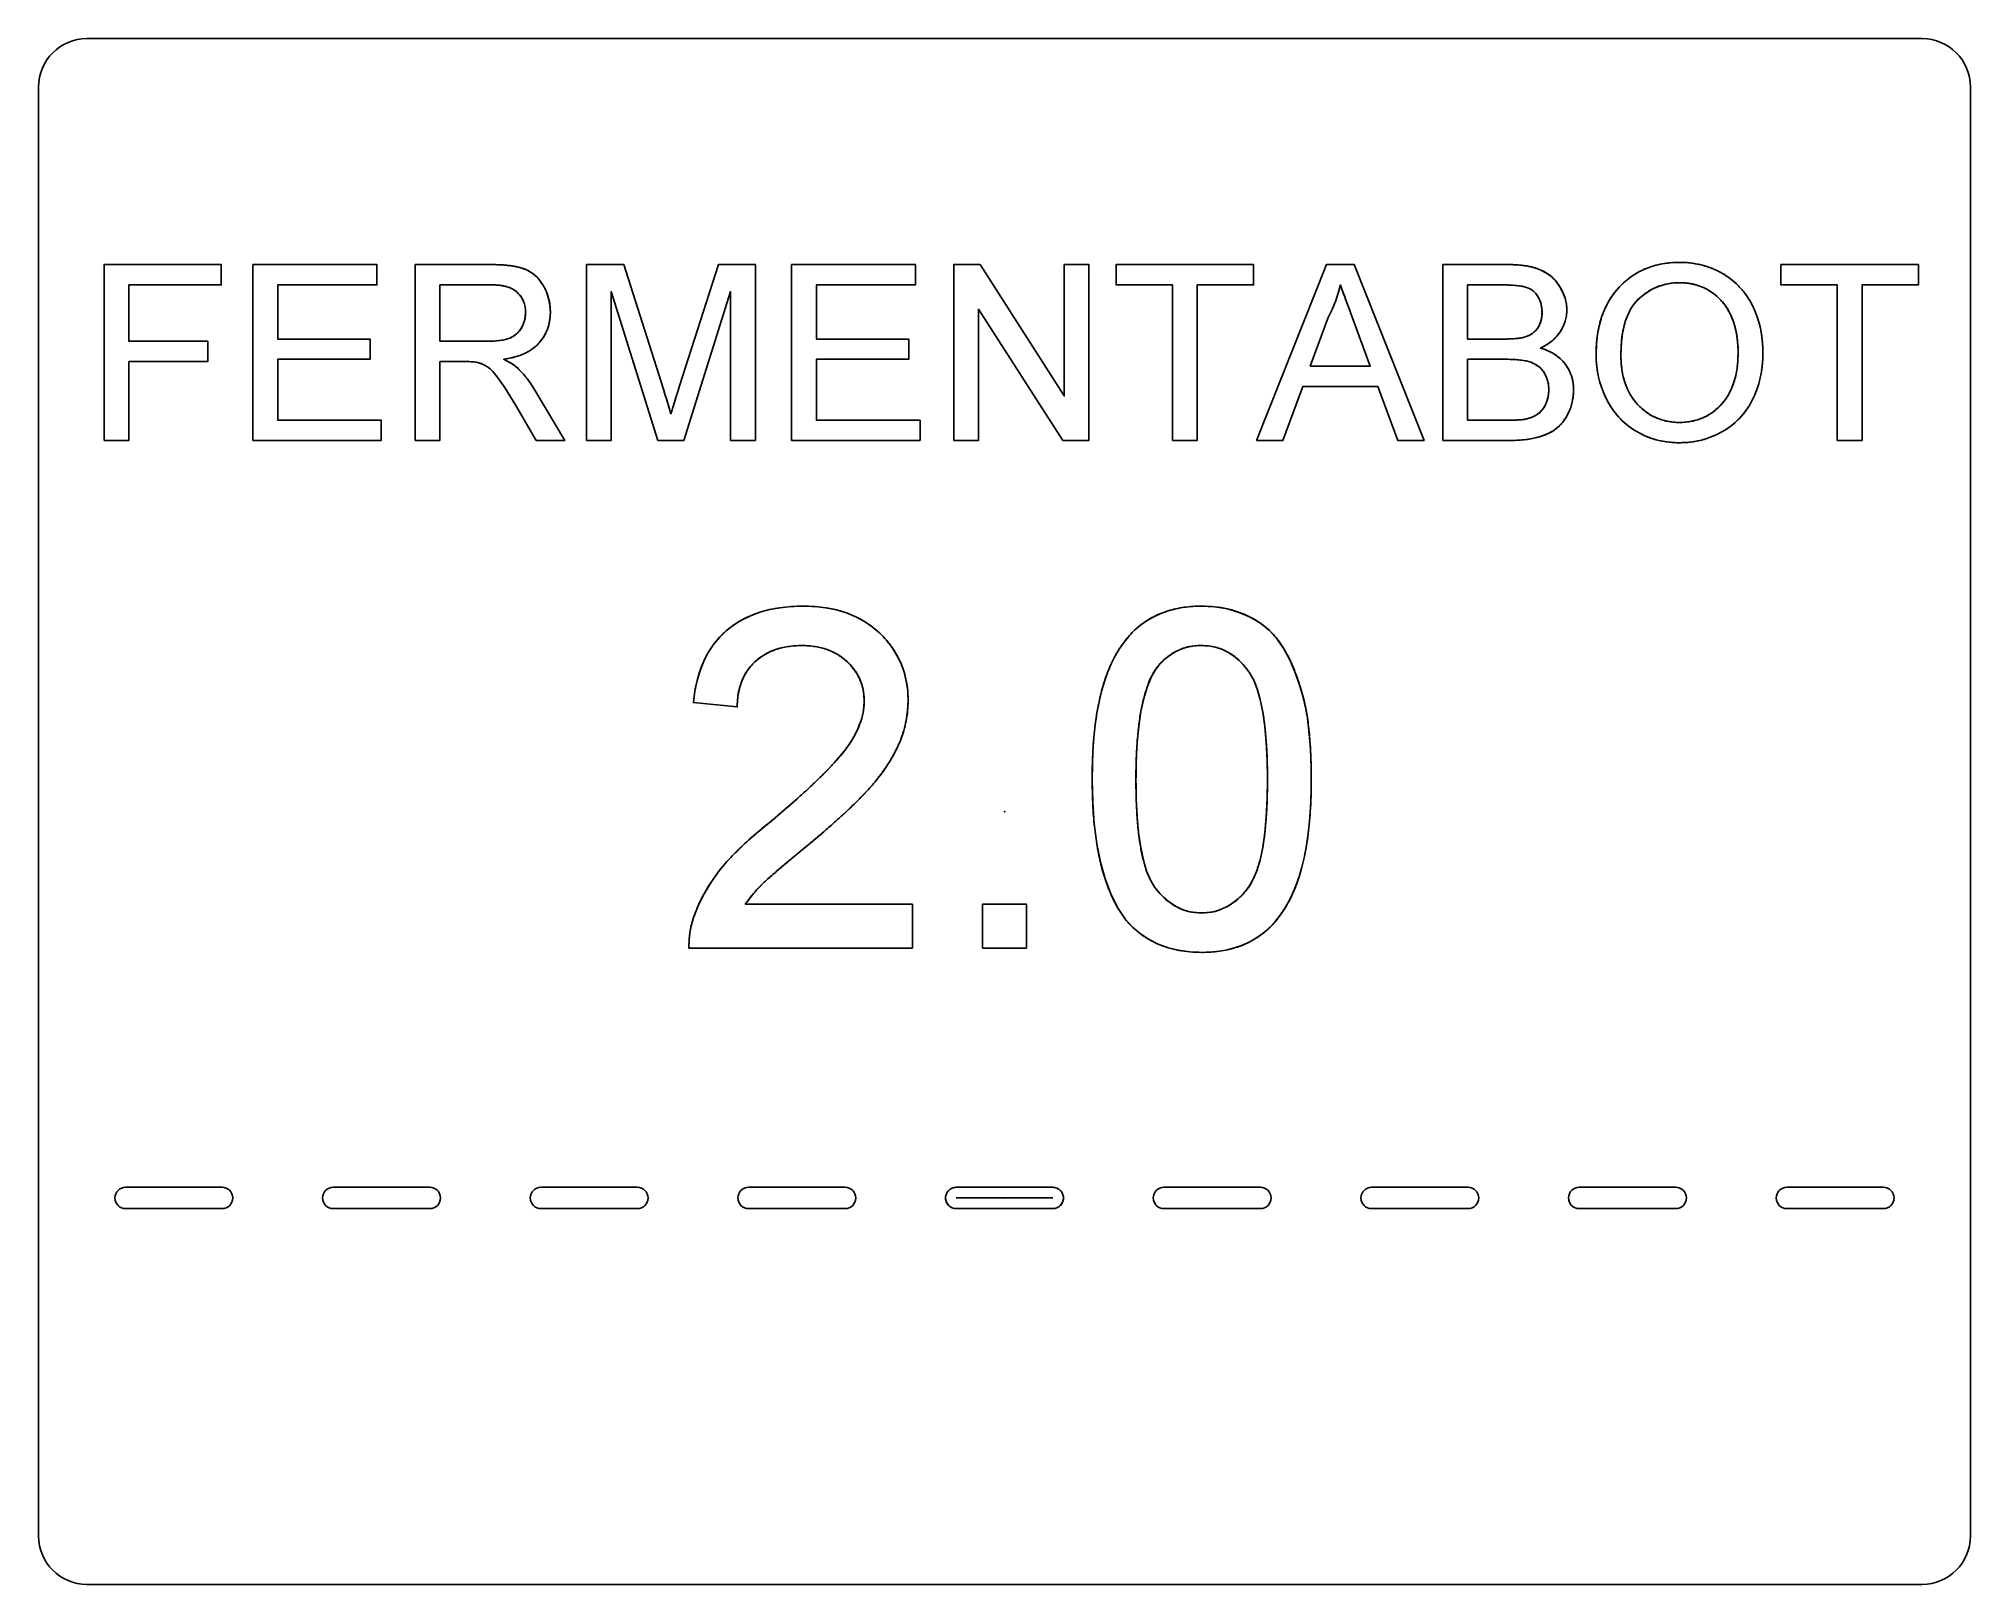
# Model space of a CAD drawing. Header units: millimetres. Extents: x -127 to 127, y -102 to 102.
import ezdxf

# ---------------------------------------------------------------- set-up
doc = ezdxf.new("R2010")
doc.units = ezdxf.units.MM
doc.header["$PDSIZE"] = -1
doc.linetypes.add('CENTERX2', pattern=[20.32, 12.7, -2.54, 2.54, -2.54])

msp = doc.modelspace()

# ---------------------------------------------------------------- linework, layer by layer
at = {"color": 7, "linetype": 'Continuous', "lineweight": 25}
for p, q in [((-120.65, 101.6), (120.65, 101.6)), ((-127, -95.25), (-127, 95.25)), ((127, 95.25), (127, -95.25)), ((-118.39, 48.78), (-118.39, 71.89)), ((-118.39, 71.89), (-102.98, 71.89)), ((-102.98, 71.89), (-102.98, 69.22)), ((-98.83, 48.78), (-98.83, 71.89)), ((-98.83, 71.89), (-82.53, 71.89)), ((-82.53, 71.89), (-82.53, 69.22)), ((-77.49, 48.78), (-77.49, 71.89)), ((-77.49, 71.89), (-67.46, 71.89)), ((-54.97, 48.78), (-54.97, 71.89)), ((-54.97, 71.89), (-50.07, 71.89)), ((-50.07, 71.89), (-44.9, 55.67)), ((-42.72, 55.95), (-37.61, 71.89)), ((-37.61, 71.89), (-32.75, 71.89)), ((-32.75, 71.89), (-32.75, 48.78)), ((-28, 71.89), (-11.71, 71.89)), ((-28, 48.78), (-28, 71.89)), ((-11.71, 71.89), (-11.71, 69.22)), ((-6.67, 71.89), (-3.22, 71.89)), ((-6.67, 48.78), (-6.67, 71.89)), ((-3.22, 71.89), (7.85, 54.64)), ((7.85, 54.64), (7.85, 71.89)), ((7.85, 71.89), (11.11, 71.89)), ((11.11, 71.89), (11.11, 48.78)), ((14.67, 69.22), (14.67, 71.89)), ((14.67, 71.89), (32.75, 71.89)), ((32.75, 71.89), (32.75, 69.22)), ((33.14, 48.78), (42.32, 71.89)), ((42.32, 71.89), (45.99, 71.89)), ((45.99, 71.89), (55.17, 48.78)), ((57.64, 48.78), (57.64, 71.89)), ((57.64, 71.89), (66.29, 71.89)), ((102.09, 69.22), (102.09, 71.89)), ((102.09, 71.89), (120.17, 71.89)), ((120.17, 71.89), (120.17, 69.22)), ((-102.98, 69.22), (-115.13, 69.22)), ((-115.13, 69.22), (-115.13, 61.82)), ((-82.53, 69.22), (-95.57, 69.22)), ((-95.57, 69.22), (-95.57, 62.11)), ((-67.34, 69.22), (-74.23, 69.22)), ((-74.23, 69.22), (-74.23, 61.82)), ((-11.71, 69.22), (-24.74, 69.22)), ((-24.74, 69.22), (-24.74, 62.11)), ((22.08, 69.22), (14.67, 69.22)), ((22.08, 48.78), (22.08, 69.22)), ((32.75, 69.22), (25.34, 69.22)), ((25.34, 69.22), (25.34, 48.78)), ((60.9, 69.22), (60.9, 62.11)), ((65.3, 69.22), (60.9, 69.22)), ((109.5, 69.22), (102.09, 69.22)), ((109.5, 48.78), (109.5, 69.22)), ((120.17, 69.22), (112.76, 69.22)), ((112.76, 69.22), (112.76, 48.78)), ((-45.58, 48.78), (-51.71, 68.34)), ((-51.71, 68.34), (-51.71, 48.78)), ((-36.01, 68.34), (-42.17, 48.78)), ((-36.01, 48.78), (-36.01, 68.34)), ((7.67, 48.78), (-3.41, 66.02)), ((-3.41, 66.02), (-3.41, 48.78)), ((42.58, 64.96), (40.21, 58.56)), ((48.1, 58.56), (45.85, 64.63)), ((-115.13, 61.82), (-104.76, 61.82)), ((-104.76, 61.82), (-104.76, 59.15)), ((-95.57, 62.11), (-83.42, 62.11)), ((-83.42, 62.11), (-83.42, 59.45)), ((-74.23, 61.82), (-68.04, 61.82)), ((-24.74, 62.11), (-12.59, 62.11)), ((-12.59, 62.11), (-12.59, 59.45)), ((60.9, 62.11), (65.66, 62.11)), ((-104.76, 59.15), (-115.13, 59.15)), ((-115.13, 59.15), (-115.13, 48.78)), ((-83.42, 59.45), (-95.57, 59.45)), ((-95.57, 59.45), (-95.57, 51.44)), ((-70.9, 59.15), (-74.23, 59.15)), ((-74.23, 59.15), (-74.23, 48.78)), ((-12.59, 59.45), (-24.74, 59.45)), ((-24.74, 59.45), (-24.74, 51.44)), ((40.21, 58.56), (48.1, 58.56)), ((65.99, 59.45), (60.9, 59.45)), ((60.9, 59.45), (60.9, 51.44)), ((39.23, 55.89), (36.6, 48.78)), ((49.08, 55.89), (39.23, 55.89)), ((51.71, 48.78), (49.08, 55.89)), ((-61.56, 48.78), (-64.44, 53.66)), ((-61.61, 55.16), (-57.82, 48.78)), ((-95.57, 51.44), (-81.94, 51.44)), ((-81.94, 51.44), (-81.94, 48.78)), ((-24.74, 51.44), (-11.11, 51.44)), ((-11.11, 51.44), (-11.11, 48.78)), ((60.9, 51.44), (66.37, 51.44)), ((-115.13, 48.78), (-118.39, 48.78)), ((-81.94, 48.78), (-98.83, 48.78)), ((-74.23, 48.78), (-77.49, 48.78)), ((-57.82, 48.78), (-61.56, 48.78)), ((-51.71, 48.78), (-54.97, 48.78)), ((-42.17, 48.78), (-45.58, 48.78)), ((-32.75, 48.78), (-36.01, 48.78)), ((-11.11, 48.78), (-28, 48.78)), ((-3.41, 48.78), (-6.67, 48.78)), ((11.11, 48.78), (7.67, 48.78)), ((25.34, 48.78), (22.08, 48.78)), ((36.6, 48.78), (33.14, 48.78)), ((55.17, 48.78), (51.71, 48.78)), ((66.32, 48.78), (57.64, 48.78)), ((112.76, 48.78), (109.5, 48.78)), ((-35.15, 13.75), (-40.91, 14.32)), ((-34.09, -12.18), (-12.1, -12.18)), ((-12.1, -12.18), (-12.1, -17.95)), ((-2.88, -17.95), (-2.88, -12.18)), ((-2.88, -12.18), (2.88, -12.18)), ((2.88, -12.18), (2.88, -17.95)), ((-12.1, -17.95), (-41.49, -17.95)), ((2.88, -17.95), (-2.88, -17.95)), ((-102.87, -49.4), (-115.57, -49.4)), ((-75.56, -49.4), (-88.27, -49.4)), ((-48.26, -49.4), (-60.96, -49.4)), ((-20.95, -49.4), (-33.66, -49.4)), ((6.35, -49.4), (-6.35, -49.4)), ((33.66, -49.4), (20.95, -49.4)), ((60.96, -49.4), (48.26, -49.4)), ((88.27, -49.4), (75.56, -49.4)), ((115.57, -49.4), (102.87, -49.4)), ((-115.57, -52.2), (-102.87, -52.2)), ((-88.27, -52.2), (-75.56, -52.2)), ((-60.96, -52.2), (-48.26, -52.2)), ((-33.66, -52.2), (-20.95, -52.2)), ((-6.35, -52.2), (6.35, -52.2)), ((20.95, -52.2), (33.66, -52.2)), ((48.26, -52.2), (60.96, -52.2)), ((75.56, -52.2), (88.27, -52.2)), ((102.87, -52.2), (115.57, -52.2)), ((120.65, -101.6), (-120.65, -101.6))]:
    msp.add_line(p, q, dxfattribs=at)
at = {"color": 7, "linetype": 'CENTERX2'}
for p, q in [((-6.35, -49.4), (6.35, -49.4)), ((-6.35, -50.8), (6.35, -50.8)), ((-6.35, -52.2), (6.35, -52.2))]:
    msp.add_line(p, q, dxfattribs=at)
at = {"color": 7, "linetype": 'Continuous', "flags": 128}
for points in [[(-118.39, 48.78), (-118.39, 71.89), (-118.39, 71.89), (-102.98, 71.89), (-102.98, 71.89), (-102.98, 69.22), (-102.98, 69.22), (-115.13, 69.22), (-115.13, 69.22), (-115.13, 61.82), (-115.13, 61.82), (-104.76, 61.82), (-104.76, 61.82), (-104.76, 59.15), (-104.76, 59.15), (-115.13, 59.15), (-115.13, 59.15), (-115.13, 48.78), (-115.13, 48.78), (-118.39, 48.78)], [(-98.83, 48.78), (-98.83, 71.89), (-98.83, 71.89), (-82.53, 71.89), (-82.53, 71.89), (-82.53, 69.22), (-82.53, 69.22), (-95.57, 69.22), (-95.57, 69.22), (-95.57, 62.11), (-95.57, 62.11), (-83.42, 62.11), (-83.42, 62.11), (-83.42, 59.45), (-83.42, 59.45), (-95.57, 59.45), (-95.57, 59.45), (-95.57, 51.44), (-95.57, 51.44), (-81.94, 51.44), (-81.94, 51.44), (-81.94, 48.78), (-81.94, 48.78), (-98.83, 48.78)], [(-77.49, 48.78), (-77.49, 71.89), (-77.49, 71.89), (-67.46, 71.89), (-67.46, 71.89), (-66.76, 71.88), (-66.09, 71.85), (-65.48, 71.8), (-64.9, 71.74), (-64.37, 71.65), (-63.88, 71.54), (-63.44, 71.42), (-63.04, 71.28), (-62.67, 71.11), (-62.32, 70.91), (-61.99, 70.68), (-61.68, 70.42), (-61.38, 70.14), (-61.11, 69.82), (-60.86, 69.47), (-60.62, 69.1), (-60.22, 68.3), (-59.94, 67.46), (-59.77, 66.58), (-59.71, 65.66), (-59.71, 65.66), (-59.74, 65.07), (-59.81, 64.49), (-59.93, 63.95), (-60.09, 63.42), (-60.3, 62.92), (-60.56, 62.45), (-60.86, 62), (-61.21, 61.57), (-61.61, 61.17), (-62.07, 60.81), (-62.57, 60.49), (-63.12, 60.2), (-63.72, 59.95), (-64.38, 59.75), (-65.08, 59.58), (-65.84, 59.45), (-65.84, 59.45), (-65.29, 59.16), (-64.8, 58.88), (-64.39, 58.59), (-64.05, 58.31), (-64.05, 58.31), (-63.4, 57.65), (-62.78, 56.91), (-62.19, 56.08), (-61.61, 55.16), (-61.61, 55.16), (-57.82, 48.78), (-57.82, 48.78), (-61.56, 48.78), (-61.56, 48.78), (-64.44, 53.66), (-64.44, 53.66), (-64.75, 54.17), (-65.04, 54.65), (-65.32, 55.1), (-65.58, 55.52), (-65.84, 55.91), (-66.08, 56.26), (-66.3, 56.59), (-66.52, 56.88), (-66.91, 57.4), (-67.29, 57.83), (-67.65, 58.18), (-67.98, 58.44), (-68.63, 58.81), (-69.29, 59.04), (-69.29, 59.04), (-69.57, 59.09), (-69.94, 59.12), (-70.38, 59.14), (-70.9, 59.15), (-70.9, 59.15), (-74.23, 59.15), (-74.23, 59.15), (-74.23, 48.78), (-74.23, 48.78), (-77.49, 48.78)], [(-54.97, 48.78), (-54.97, 71.89), (-54.97, 71.89), (-50.07, 71.89), (-50.07, 71.89), (-44.9, 55.67), (-44.9, 55.67), (-44.73, 55.12), (-44.57, 54.61), (-44.42, 54.13), (-44.28, 53.69), (-44.16, 53.28), (-44.05, 52.91), (-43.95, 52.58), (-43.86, 52.28), (-43.86, 52.28), (-43.76, 52.61), (-43.65, 52.98), (-43.53, 53.38), (-43.39, 53.82), (-43.24, 54.3), (-43.09, 54.81), (-42.91, 55.36), (-42.72, 55.95), (-42.72, 55.95), (-37.61, 71.89), (-37.61, 71.89), (-32.75, 71.89), (-32.75, 71.89), (-32.75, 48.78), (-32.75, 48.78), (-36.01, 48.78), (-36.01, 48.78), (-36.01, 68.34), (-36.01, 68.34), (-42.17, 48.78), (-42.17, 48.78), (-45.58, 48.78), (-45.58, 48.78), (-51.71, 68.34), (-51.71, 68.34), (-51.71, 48.78), (-51.71, 48.78), (-54.97, 48.78)], [(-28, 48.78), (-28, 71.89), (-28, 71.89), (-11.71, 71.89), (-11.71, 71.89), (-11.71, 69.22), (-11.71, 69.22), (-24.74, 69.22), (-24.74, 69.22), (-24.74, 62.11), (-24.74, 62.11), (-12.59, 62.11), (-12.59, 62.11), (-12.59, 59.45), (-12.59, 59.45), (-24.74, 59.45), (-24.74, 59.45), (-24.74, 51.44), (-24.74, 51.44), (-11.11, 51.44), (-11.11, 51.44), (-11.11, 48.78), (-11.11, 48.78), (-28, 48.78)], [(-6.67, 48.78), (-6.67, 71.89), (-6.67, 71.89), (-3.22, 71.89), (-3.22, 71.89), (7.85, 54.64), (7.85, 54.64), (7.85, 71.89), (7.85, 71.89), (11.11, 71.89), (11.11, 71.89), (11.11, 48.78), (11.11, 48.78), (7.67, 48.78), (7.67, 48.78), (-3.41, 66.02), (-3.41, 66.02), (-3.41, 48.78), (-3.41, 48.78), (-6.67, 48.78)], [(22.08, 48.78), (22.08, 69.22), (22.08, 69.22), (14.67, 69.22), (14.67, 69.22), (14.67, 71.89), (14.67, 71.89), (32.75, 71.89), (32.75, 71.89), (32.75, 69.22), (32.75, 69.22), (25.34, 69.22), (25.34, 69.22), (25.34, 48.78), (25.34, 48.78), (22.08, 48.78)], [(33.14, 48.78), (42.32, 71.89), (42.32, 71.89), (45.99, 71.89), (45.99, 71.89), (55.17, 48.78), (55.17, 48.78), (51.71, 48.78), (51.71, 48.78), (49.08, 55.89), (49.08, 55.89), (39.23, 55.89), (39.23, 55.89), (36.6, 48.78), (36.6, 48.78), (33.14, 48.78)], [(57.64, 48.78), (57.64, 71.89), (57.64, 71.89), (66.29, 71.89), (66.29, 71.89), (66.94, 71.88), (67.55, 71.85), (68.13, 71.79), (68.67, 71.72), (69.19, 71.61), (69.67, 71.49), (70.11, 71.35), (70.53, 71.18), (71.28, 70.78), (71.96, 70.28), (72.53, 69.68), (73.03, 68.99), (73.43, 68.24), (73.71, 67.48), (73.88, 66.7), (73.94, 65.9), (73.94, 65.9), (73.88, 65.16), (73.72, 64.44), (73.45, 63.74), (73.07, 63.07), (72.59, 62.44), (71.99, 61.87), (71.28, 61.37), (70.47, 60.93), (70.47, 60.93), (70.98, 60.76), (71.46, 60.57), (71.91, 60.35), (72.33, 60.11), (72.72, 59.83), (73.07, 59.53), (73.4, 59.2), (73.7, 58.85), (73.96, 58.48), (74.19, 58.09), (74.39, 57.68), (74.54, 57.26), (74.67, 56.82), (74.76, 56.36), (74.81, 55.89), (74.83, 55.4), (74.83, 55.4), (74.79, 54.61), (74.66, 53.85), (74.45, 53.12), (74.15, 52.41), (73.79, 51.76), (73.4, 51.19), (72.96, 50.7), (72.48, 50.29), (71.95, 49.93), (71.36, 49.63), (70.71, 49.37), (69.99, 49.16), (69.2, 48.99), (68.32, 48.87), (67.36, 48.8), (66.32, 48.78), (66.32, 48.78), (57.64, 48.78)], [(77.79, 60.03), (77.84, 61.42), (77.98, 62.73), (78.22, 63.96), (78.56, 65.11), (78.99, 66.19), (79.51, 67.19), (80.14, 68.11), (80.86, 68.96), (81.65, 69.72), (82.5, 70.37), (83.41, 70.93), (84.37, 71.38), (85.38, 71.73), (86.46, 71.98), (87.58, 72.14), (88.77, 72.19), (88.77, 72.19), (89.55, 72.16), (90.32, 72.1), (91.06, 71.97), (91.79, 71.81), (92.49, 71.6), (93.18, 71.34), (93.84, 71.03), (94.49, 70.67), (95.11, 70.27), (95.69, 69.84), (96.23, 69.36), (96.74, 68.85), (97.21, 68.31), (97.64, 67.72), (98.03, 67.1), (98.38, 66.44), (98.7, 65.75), (98.97, 65.04), (99.2, 64.31), (99.39, 63.55), (99.53, 62.77), (99.64, 61.97), (99.7, 61.14), (99.72, 60.3), (99.72, 60.3), (99.7, 59.44), (99.63, 58.6), (99.52, 57.79), (99.37, 57), (99.17, 56.23), (98.93, 55.48), (98.64, 54.76), (98.31, 54.06), (97.94, 53.39), (97.53, 52.77), (97.09, 52.18), (96.61, 51.64), (96.09, 51.14), (95.54, 50.68), (94.95, 50.27), (94.32, 49.89), (93.67, 49.56), (93.01, 49.28), (92.33, 49.03), (91.64, 48.83), (90.94, 48.68), (90.22, 48.57), (89.5, 48.5), (88.76, 48.48), (88.76, 48.48), (87.96, 48.5), (87.18, 48.58), (86.43, 48.7), (85.69, 48.87), (84.98, 49.09), (84.29, 49.36), (83.62, 49.68), (82.97, 50.04), (82.35, 50.45), (81.77, 50.89), (81.23, 51.37), (80.73, 51.89), (80.26, 52.44), (79.84, 53.03), (79.45, 53.65), (79.11, 54.31), (78.8, 54.99), (78.53, 55.68), (78.3, 56.38), (78.12, 57.09), (77.98, 57.81), (77.87, 58.54), (77.81, 59.28), (77.79, 60.03)], [(109.5, 48.78), (109.5, 69.22), (109.5, 69.22), (102.09, 69.22), (102.09, 69.22), (102.09, 71.89), (102.09, 71.89), (120.17, 71.89), (120.17, 71.89), (120.17, 69.22), (120.17, 69.22), (112.76, 69.22), (112.76, 69.22), (112.76, 48.78), (112.76, 48.78), (109.5, 48.78)], [(-74.23, 61.82), (-68.04, 61.82), (-68.04, 61.82), (-67.11, 61.84), (-66.31, 61.92), (-65.62, 62.05), (-65.05, 62.23), (-64.58, 62.47), (-64.15, 62.78), (-63.8, 63.15), (-63.51, 63.58), (-63.27, 64.05), (-63.11, 64.55), (-63.01, 65.06), (-62.97, 65.59), (-62.97, 65.59), (-62.99, 65.98), (-63.04, 66.35), (-63.12, 66.7), (-63.24, 67.04), (-63.39, 67.35), (-63.57, 67.65), (-63.78, 67.94), (-64.02, 68.2), (-64.31, 68.44), (-64.63, 68.65), (-64.98, 68.83), (-65.38, 68.97), (-65.81, 69.08), (-66.28, 69.16), (-66.8, 69.21), (-67.34, 69.22), (-67.34, 69.22), (-74.23, 69.22), (-74.23, 69.22), (-74.23, 61.82)], [(40.21, 58.56), (48.1, 58.56), (48.1, 58.56), (45.85, 64.63), (45.85, 64.63), (45.6, 65.34), (45.35, 66.01), (45.11, 66.64), (44.89, 67.23), (44.69, 67.78), (44.5, 68.3), (44.32, 68.78), (44.16, 69.22), (44.16, 69.22), (43.87, 68.13), (43.51, 67.06), (43.08, 66), (42.58, 64.96), (42.58, 64.96), (40.21, 58.56)], [(60.9, 62.11), (65.66, 62.11), (65.66, 62.11), (66.13, 62.12), (66.56, 62.13), (66.96, 62.15), (67.33, 62.18), (67.65, 62.22), (67.95, 62.27), (68.21, 62.32), (68.44, 62.39), (68.44, 62.39), (68.96, 62.59), (69.41, 62.85), (69.8, 63.18), (70.11, 63.56), (70.36, 63.99), (70.54, 64.48), (70.64, 65.02), (70.68, 65.61), (70.68, 65.61), (70.65, 66.18), (70.55, 66.71), (70.38, 67.21), (70.15, 67.67), (69.86, 68.09), (69.52, 68.43), (69.11, 68.7), (68.65, 68.9), (68.39, 68.97), (68.08, 69.04), (67.72, 69.09), (67.33, 69.14), (66.89, 69.18), (66.4, 69.21), (65.87, 69.22), (65.3, 69.22), (65.3, 69.22), (60.9, 69.22), (60.9, 69.22), (60.9, 62.11)], [(81.05, 59.99), (81.08, 58.99), (81.19, 58.05), (81.36, 57.15), (81.6, 56.32), (81.91, 55.53), (82.28, 54.81), (82.73, 54.13), (83.24, 53.51), (83.81, 52.96), (84.41, 52.48), (85.04, 52.07), (85.71, 51.74), (86.42, 51.48), (87.16, 51.3), (87.93, 51.18), (88.74, 51.15), (88.74, 51.15), (89.57, 51.18), (90.35, 51.3), (91.1, 51.49), (91.81, 51.74), (92.48, 52.08), (93.12, 52.49), (93.72, 52.98), (94.28, 53.54), (94.79, 54.17), (95.24, 54.86), (95.61, 55.61), (95.92, 56.43), (96.15, 57.31), (96.33, 58.25), (96.43, 59.26), (96.46, 60.32), (96.46, 60.32), (96.45, 61.01), (96.4, 61.66), (96.33, 62.3), (96.23, 62.92), (96.09, 63.52), (95.94, 64.09), (95.75, 64.64), (95.53, 65.17), (95.28, 65.67), (95.01, 66.15), (94.71, 66.59), (94.39, 67.01), (94.03, 67.39), (93.65, 67.75), (93.24, 68.08), (92.81, 68.38), (92.35, 68.65), (91.89, 68.88), (91.4, 69.08), (90.91, 69.23), (90.4, 69.36), (89.88, 69.45), (89.34, 69.5), (88.79, 69.52), (88.79, 69.52), (88.01, 69.49), (87.26, 69.38), (86.53, 69.21), (85.84, 68.97), (85.17, 68.66), (84.53, 68.28), (83.92, 67.84), (83.33, 67.33), (82.8, 66.73), (82.33, 66.04), (81.94, 65.27), (81.62, 64.4), (81.37, 63.43), (81.19, 62.38), (81.09, 61.23), (81.05, 59.99)], [(60.9, 51.44), (66.37, 51.44), (66.37, 51.44), (67.02, 51.45), (67.57, 51.47), (68.01, 51.51), (68.34, 51.55), (68.34, 51.55), (68.83, 51.67), (69.27, 51.81), (69.66, 51.98), (70.02, 52.19), (70.34, 52.43), (70.64, 52.74), (70.9, 53.08), (71.13, 53.48), (71.32, 53.93), (71.46, 54.4), (71.54, 54.91), (71.57, 55.44), (71.57, 55.44), (71.53, 56.07), (71.41, 56.66), (71.22, 57.2), (70.95, 57.7), (70.61, 58.15), (70.21, 58.52), (69.74, 58.82), (69.21, 59.06), (68.59, 59.23), (67.85, 59.35), (66.98, 59.42), (65.99, 59.45), (65.99, 59.45), (60.9, 59.45), (60.9, 59.45), (60.9, 51.44)], [(-12.1, -12.18), (-12.1, -17.95), (-12.1, -17.95), (-41.49, -17.95), (-41.49, -17.95), (-41.47, -16.92), (-41.36, -15.9), (-41.17, -14.92), (-40.88, -13.95), (-40.88, -13.95), (-40.28, -12.38), (-39.51, -10.82), (-38.59, -9.3), (-37.5, -7.79), (-36.88, -7.03), (-36.19, -6.25), (-35.42, -5.45), (-34.58, -4.63), (-33.67, -3.78), (-32.7, -2.92), (-31.65, -2.04), (-30.52, -1.14), (-30.52, -1.14), (-28.79, 0.33), (-27.22, 1.72), (-25.79, 3.01), (-24.51, 4.23), (-23.38, 5.36), (-22.4, 6.39), (-21.56, 7.34), (-20.88, 8.2), (-20.3, 9.02), (-19.81, 9.83), (-19.39, 10.63), (-19.05, 11.42), (-18.78, 12.22), (-18.59, 13), (-18.48, 13.77), (-18.44, 14.54), (-18.44, 14.54), (-18.48, 15.3), (-18.58, 16.02), (-18.75, 16.71), (-19.01, 17.37), (-19.32, 18), (-19.72, 18.6), (-20.18, 19.17), (-20.71, 19.71), (-21.29, 20.2), (-21.93, 20.63), (-22.61, 20.99), (-23.32, 21.29), (-24.08, 21.52), (-24.89, 21.68), (-25.74, 21.78), (-26.63, 21.81), (-26.63, 21.81), (-27.57, 21.78), (-28.46, 21.68), (-29.31, 21.52), (-30.1, 21.28), (-30.86, 20.98), (-31.55, 20.61), (-32.21, 20.18), (-32.81, 19.67), (-33.35, 19.11), (-33.83, 18.5), (-34.22, 17.83), (-34.55, 17.12), (-34.81, 16.36), (-35, 15.54), (-35.1, 14.67), (-35.15, 13.75), (-35.15, 13.75), (-40.91, 14.32), (-40.91, 14.32), (-40.71, 15.83), (-40.43, 17.23), (-40.03, 18.55), (-39.54, 19.77), (-38.95, 20.9), (-38.26, 21.95), (-37.47, 22.89), (-36.59, 23.75), (-35.61, 24.52), (-34.56, 25.17), (-33.41, 25.73), (-32.19, 26.19), (-30.89, 26.54), (-29.51, 26.79), (-28.05, 26.95), (-26.51, 27), (-26.51, 27), (-24.95, 26.95), (-23.48, 26.78), (-22.09, 26.5), (-20.79, 26.11), (-19.56, 25.6), (-18.43, 24.99), (-17.38, 24.27), (-16.4, 23.43), (-15.53, 22.52), (-14.77, 21.54), (-14.14, 20.52), (-13.6, 19.45), (-13.2, 18.31), (-12.91, 17.12), (-12.73, 15.89), (-12.68, 14.59), (-12.68, 14.59), (-12.74, 13.26), (-12.93, 11.94), (-13.25, 10.62), (-13.69, 9.32), (-14.28, 8.01), (-15.04, 6.66), (-15.96, 5.28), (-17.06, 3.86), (-17.7, 3.11), (-18.45, 2.3), (-19.3, 1.44), (-20.26, 0.5), (-21.32, -0.49), (-22.49, -1.55), (-23.77, -2.67), (-25.15, -3.85), (-25.15, -3.85), (-26.33, -4.81), (-27.39, -5.69), (-28.35, -6.5), (-29.22, -7.22), (-29.96, -7.86), (-30.61, -8.42), (-31.15, -8.91), (-31.58, -9.3), (-32.96, -10.73), (-34.09, -12.18), (-34.09, -12.18), (-12.1, -12.18)], [(11.52, 4.22), (11.55, 6.15), (11.62, 7.99), (11.75, 9.74), (11.93, 11.39), (12.15, 12.95), (12.43, 14.42), (12.76, 15.8), (13.14, 17.09), (13.56, 18.29), (14.04, 19.42), (14.57, 20.46), (15.14, 21.44), (15.77, 22.32), (16.43, 23.14), (17.15, 23.87), (17.93, 24.52), (18.75, 25.1), (19.62, 25.6), (20.54, 26.04), (21.52, 26.38), (22.54, 26.65), (23.62, 26.85), (24.75, 26.96), (25.93, 27), (25.93, 27), (27.66, 26.91), (29.31, 26.64), (30.86, 26.18), (32.31, 25.55), (33.66, 24.75), (34.83, 23.79), (35.87, 22.67), (36.74, 21.39), (37.51, 19.96), (38.19, 18.37), (38.81, 16.65), (39.34, 14.76), (39.57, 13.75), (39.78, 12.64), (39.95, 11.45), (40.08, 10.17), (40.19, 8.81), (40.27, 7.37), (40.32, 5.84), (40.34, 4.22), (40.34, 4.22), (40.31, 2.3), (40.24, 0.48), (40.11, -1.25), (39.94, -2.9), (39.71, -4.46), (39.44, -5.93), (39.11, -7.3), (38.73, -8.59), (38.31, -9.79), (37.84, -10.91), (37.32, -11.97), (36.74, -12.93), (36.12, -13.82), (35.46, -14.64), (34.74, -15.38), (33.96, -16.04), (33.14, -16.62), (32.27, -17.13), (31.34, -17.55), (30.37, -17.9), (29.33, -18.17), (28.25, -18.37), (27.12, -18.49), (25.93, -18.52), (25.93, -18.52), (24.37, -18.45), (22.9, -18.25), (21.52, -17.91), (20.22, -17.44), (19.02, -16.83), (17.89, -16.08), (16.85, -15.21), (15.89, -14.19), (15.89, -14.19), (14.86, -12.62), (13.98, -10.84), (13.23, -8.86), (12.61, -6.66), (12.14, -4.25), (11.79, -1.64), (11.6, 1.19), (11.52, 4.22)], [(17.29, 4.24), (17.32, 1.65), (17.44, -0.72), (17.64, -2.85), (17.91, -4.75), (18.26, -6.4), (18.69, -7.83), (19.2, -9.02), (19.78, -9.98), (20.42, -10.76), (21.1, -11.44), (21.82, -12.02), (22.56, -12.5), (23.36, -12.87), (24.17, -13.13), (25.04, -13.28), (25.93, -13.34), (25.93, -13.34), (26.82, -13.28), (27.69, -13.13), (28.51, -12.86), (29.3, -12.49), (30.04, -12.02), (30.76, -11.44), (31.44, -10.76), (32.08, -9.97), (32.66, -9), (33.17, -7.82), (33.6, -6.38), (33.95, -4.73), (34.22, -2.84), (34.42, -0.71), (34.54, 1.65), (34.57, 4.24), (34.57, 4.24), (34.54, 6.78), (34.42, 9.1), (34.23, 11.19), (33.97, 13.06), (33.63, 14.72), (33.21, 16.14), (32.72, 17.35), (32.15, 18.33), (31.52, 19.15), (30.86, 19.85), (30.13, 20.45), (29.37, 20.94), (28.56, 21.33), (27.71, 21.6), (26.81, 21.76), (25.87, 21.81), (25.87, 21.81), (24.98, 21.77), (24.12, 21.63), (23.31, 21.38), (22.54, 21.05), (21.82, 20.61), (21.13, 20.09), (20.49, 19.46), (19.89, 18.73), (19.89, 18.73), (19.28, 17.65), (18.75, 16.36), (18.3, 14.85), (17.94, 13.15), (17.66, 11.23), (17.45, 9.11), (17.33, 6.78), (17.29, 4.24)], [(-2.88, -17.95), (-2.88, -12.18), (-2.88, -12.18), (2.88, -12.18), (2.88, -12.18), (2.88, -17.95), (2.88, -17.95), (-2.88, -17.95)]]:
    msp.add_lwpolyline(points, dxfattribs=at)
at = {"color": 7, "linetype": 'Continuous', "lineweight": 25}
for centre, radius, start, end in [((-120.65, 95.25), 6.35, 90, 180), ((120.65, 95.25), 6.35, 0, 90), ((-115.57, -50.8), 1.4, 90, 270), ((-102.87, -50.8), 1.4, 270, 90), ((-88.27, -50.8), 1.4, 90, 270), ((-75.56, -50.8), 1.4, 270, 90), ((-60.96, -50.8), 1.4, 90, 270), ((-48.26, -50.8), 1.4, 270, 90), ((-33.66, -50.8), 1.4, 90, 270), ((-20.95, -50.8), 1.4, 270, 90), ((-6.35, -50.8), 1.4, 90, 270), ((6.35, -50.8), 1.4, 270, 90), ((20.95, -50.8), 1.4, 90, 270), ((33.66, -50.8), 1.4, 270, 90), ((48.26, -50.8), 1.4, 90, 270), ((60.96, -50.8), 1.4, 270, 90), ((75.56, -50.8), 1.4, 90, 270), ((88.27, -50.8), 1.4, 270, 90), ((102.87, -50.8), 1.4, 90, 270), ((115.57, -50.8), 1.4, 270, 90), ((-120.65, -95.25), 6.35, 180, 270), ((120.65, -95.25), 6.35, 270, 0)]:
    msp.add_arc(centre, radius, start, end, dxfattribs=at)
at = {"color": 7, "linetype": 'CENTERX2'}
for centre, start, end in [((-6.35, -50.8), 90, 270), ((6.35, -50.8), 270, 90)]:
    msp.add_arc(centre, 1.4, start, end, dxfattribs=at)
at = {"color": 7, "linetype": 'Continuous', "lineweight": 25}
for points, knots in [([(-67.46, 71.89), (-67.23, 71.89), (-66.77, 71.89), (-66.11, 71.86), (-65.49, 71.81), (-64.91, 71.75), (-64.38, 71.66), (-63.89, 71.55), (-63.45, 71.43), (-63.04, 71.28), (-62.67, 71.12), (-62.32, 70.91), (-61.98, 70.69), (-61.67, 70.43), (-61.38, 70.14), (-61.1, 69.82), (-60.85, 69.47), (-60.54, 68.98), (-60.2, 68.31), (-59.92, 67.46), (-59.74, 66.57), (-59.72, 65.97), (-59.71, 65.66)], [0, 0, 0, 0, 0.062113, 0.120212, 0.174385, 0.225444, 0.272358, 0.316388, 0.356869, 0.393978, 0.429589, 0.464683, 0.500036, 0.535483, 0.571363, 0.607909, 0.645662, 0.684517, 0.762579, 0.840497, 0.919073, 1, 1, 1, 1]), ([(66.29, 71.89), (66.51, 71.89), (66.93, 71.89), (67.54, 71.85), (68.12, 71.79), (68.67, 71.72), (69.18, 71.62), (69.66, 71.5), (70.11, 71.35), (70.66, 71.13), (71.29, 70.8), (71.97, 70.29), (72.56, 69.69), (73.04, 69), (73.44, 68.26), (73.73, 67.49), (73.91, 66.7), (73.93, 66.17), (73.94, 65.9)], [0, 0, 0, 0, 0.058732, 0.114603, 0.167657, 0.217967, 0.265775, 0.311171, 0.353792, 0.394745, 0.472806, 0.549192, 0.62478, 0.702625, 0.779741, 0.854063, 0.927155, 1, 1, 1, 1]), ([(77.79, 60.03), (77.8, 60.49), (77.81, 61.39), (77.96, 62.71), (78.2, 63.95), (78.54, 65.11), (78.97, 66.19), (79.49, 67.2), (80.12, 68.12), (80.84, 68.97), (81.64, 69.72), (82.49, 70.39), (83.4, 70.94), (84.36, 71.4), (85.39, 71.76), (86.47, 72), (87.6, 72.16), (88.37, 72.18), (88.77, 72.19)], [0, 0, 0, 0, 0.075226, 0.146575, 0.2145, 0.27953, 0.342403, 0.403496, 0.463762, 0.523864, 0.583252, 0.641302, 0.698898, 0.756295, 0.814628, 0.874325, 0.935783, 1, 1, 1, 1]), ([(88.77, 72.19), (89.03, 72.18), (89.55, 72.17), (90.31, 72.11), (91.06, 71.98), (91.79, 71.82), (92.49, 71.6), (93.18, 71.35), (93.85, 71.03), (94.5, 70.68), (95.11, 70.28), (95.7, 69.84), (96.24, 69.37), (96.75, 68.86), (97.21, 68.31), (97.65, 67.73), (98.04, 67.1), (98.39, 66.44), (98.7, 65.76), (98.97, 65.04), (99.2, 64.31), (99.4, 63.55), (99.54, 62.77), (99.65, 61.96), (99.7, 61.14), (99.71, 60.58), (99.72, 60.3)], [0, 0, 0, 0, 0.043099, 0.085587, 0.126908, 0.167967, 0.20845, 0.249025, 0.289281, 0.33001, 0.370598, 0.410466, 0.450033, 0.489688, 0.529116, 0.569037, 0.609703, 0.650759, 0.692509, 0.734219, 0.776707, 0.819552, 0.863351, 0.907839, 0.953334, 1, 1, 1, 1]), ([(-62.97, 65.59), (-62.98, 65.72), (-62.99, 65.97), (-63.03, 66.35), (-63.12, 66.7), (-63.23, 67.04), (-63.38, 67.36), (-63.56, 67.66), (-63.78, 67.94), (-64.02, 68.21), (-64.3, 68.45), (-64.63, 68.66), (-64.99, 68.84), (-65.39, 68.98), (-65.82, 69.09), (-66.3, 69.17), (-66.81, 69.22), (-67.16, 69.22), (-67.34, 69.22)], [0, 0, 0, 0, 0.0603255, 0.11816, 0.1741867, 0.2295388, 0.2834498, 0.3378265, 0.3926321, 0.4484656, 0.5059654, 0.5650585, 0.6266545, 0.692232, 0.7611311, 0.8353099, 0.9153256, 1, 1, 1, 1]), ([(44.16, 69.22), (44.07, 68.86), (43.89, 68.13), (43.52, 67.05), (43.09, 65.99), (42.75, 65.3), (42.58, 64.96)], [0, 0, 0, 0, 0.247294, 0.495608, 0.746359, 1, 1, 1, 1]), ([(45.85, 64.63), (45.77, 64.87), (45.6, 65.32), (45.35, 65.99), (45.12, 66.62), (44.9, 67.22), (44.69, 67.77), (44.5, 68.29), (44.32, 68.77), (44.21, 69.08), (44.16, 69.22)], [0, 0, 0, 0, 0.153148, 0.299433, 0.436426, 0.565671, 0.686508, 0.799269, 0.903395, 1, 1, 1, 1]), ([(70.68, 65.61), (70.67, 65.8), (70.66, 66.17), (70.56, 66.71), (70.39, 67.21), (70.16, 67.68), (69.87, 68.09), (69.53, 68.44), (69.11, 68.71), (68.72, 68.88), (68.37, 68.98), (68.06, 69.04), (67.71, 69.1), (67.31, 69.15), (66.87, 69.18), (66.39, 69.21), (65.86, 69.22), (65.49, 69.22), (65.3, 69.22)], [0, 0, 0, 0, 0.076011, 0.148136, 0.217788, 0.286768, 0.354043, 0.418611, 0.483636, 0.55023, 0.586928, 0.629158, 0.677238, 0.730043, 0.788863, 0.85375, 0.92411, 1, 1, 1, 1]), ([(88.79, 69.52), (88.53, 69.52), (88.02, 69.51), (87.26, 69.39), (86.53, 69.22), (85.83, 68.99), (85.16, 68.67), (84.52, 68.29), (83.9, 67.85), (83.32, 67.33), (82.77, 66.74), (82.31, 66.04), (81.92, 65.25), (81.6, 64.38), (81.35, 63.41), (81.18, 62.35), (81.07, 61.2), (81.06, 60.41), (81.05, 59.99)], [0, 0, 0, 0, 0.055943, 0.110382, 0.164048, 0.216759, 0.269601, 0.323009, 0.377581, 0.433449, 0.490922, 0.550625, 0.613117, 0.679861, 0.751358, 0.828261, 0.910795, 1, 1, 1, 1]), ([(96.46, 60.32), (96.46, 60.55), (96.45, 61), (96.4, 61.66), (96.34, 62.3), (96.24, 62.92), (96.1, 63.51), (95.95, 64.09), (95.75, 64.64), (95.54, 65.17), (95.29, 65.67), (95.02, 66.15), (94.72, 66.59), (94.39, 67.01), (94.03, 67.39), (93.65, 67.75), (93.24, 68.08), (92.81, 68.38), (92.36, 68.65), (91.89, 68.88), (91.41, 69.08), (90.91, 69.24), (90.4, 69.36), (89.87, 69.46), (89.33, 69.51), (88.97, 69.52), (88.79, 69.52)], [0, 0, 0, 0, 0.050852, 0.099752, 0.147438, 0.194086, 0.239171, 0.28334, 0.326577, 0.368936, 0.410572, 0.451051, 0.490877, 0.530044, 0.568937, 0.607578, 0.64642, 0.685679, 0.724799, 0.763513, 0.802173, 0.84074, 0.879649, 0.919071, 0.959098, 1, 1, 1, 1]), ([(-68.04, 61.82), (-67.73, 61.82), (-67.15, 61.83), (-66.34, 61.91), (-65.65, 62.03), (-65.06, 62.21), (-64.57, 62.46), (-64.14, 62.76), (-63.79, 63.14), (-63.49, 63.57), (-63.26, 64.05), (-63.1, 64.54), (-62.99, 65.06), (-62.98, 65.41), (-62.97, 65.59)], [0, 0, 0, 0, 0.12886, 0.240892, 0.338044, 0.42012, 0.494058, 0.566095, 0.636805, 0.709148, 0.781942, 0.854285, 0.92617, 1, 1, 1, 1]), ([(-59.71, 65.66), (-59.72, 65.46), (-59.73, 65.07), (-59.8, 64.5), (-59.92, 63.95), (-60.08, 63.42), (-60.3, 62.92), (-60.55, 62.44), (-60.86, 61.99), (-61.21, 61.56), (-61.61, 61.16), (-62.06, 60.8), (-62.57, 60.47), (-63.13, 60.19), (-63.73, 59.94), (-64.39, 59.74), (-65.1, 59.57), (-65.59, 59.49), (-65.84, 59.45)], [0, 0, 0, 0, 0.061413, 0.121295, 0.179224, 0.235938, 0.292217, 0.348197, 0.404445, 0.462026, 0.520334, 0.580383, 0.641826, 0.706363, 0.773851, 0.845266, 0.920155, 1, 1, 1, 1]), ([(68.44, 62.39), (68.62, 62.45), (68.96, 62.57), (69.42, 62.84), (69.81, 63.16), (70.13, 63.55), (70.37, 63.99), (70.56, 64.49), (70.66, 65.03), (70.67, 65.41), (70.68, 65.61)], [0, 0, 0, 0, 0.132377, 0.255195, 0.373722, 0.490011, 0.607812, 0.73111, 0.859997, 1, 1, 1, 1]), ([(73.94, 65.9), (73.93, 65.65), (73.91, 65.16), (73.73, 64.43), (73.47, 63.73), (73.08, 63.05), (72.6, 62.42), (71.99, 61.85), (71.28, 61.34), (70.75, 61.07), (70.47, 60.93)], [0, 0, 0, 0, 0.115843, 0.230569, 0.347355, 0.468253, 0.592303, 0.71997, 0.8556, 1, 1, 1, 1]), ([(65.66, 62.11), (65.82, 62.11), (66.12, 62.11), (66.55, 62.13), (66.95, 62.14), (67.31, 62.18), (67.64, 62.21), (67.94, 62.26), (68.2, 62.31), (68.37, 62.36), (68.44, 62.39)], [0, 0, 0, 0, 0.16698, 0.320807, 0.463135, 0.594248, 0.712367, 0.819455, 0.915752, 1, 1, 1, 1]), ([(-69.29, 59.04), (-69.38, 59.06), (-69.6, 59.1), (-69.96, 59.12), (-70.4, 59.15), (-70.72, 59.15), (-70.9, 59.15)], [0, 0, 0, 0, 0.1774947, 0.4052256, 0.6783881, 1, 1, 1, 1]), ([(-64.44, 53.66), (-64.54, 53.83), (-64.74, 54.16), (-65.03, 54.64), (-65.31, 55.09), (-65.58, 55.51), (-65.83, 55.9), (-66.07, 56.25), (-66.3, 56.58), (-66.57, 56.96), (-66.89, 57.39), (-67.27, 57.82), (-67.62, 58.17), (-68.06, 58.51), (-68.6, 58.83), (-69.07, 58.97), (-69.29, 59.04)], [0, 0, 0, 0, 0.080781, 0.156541, 0.227935, 0.29431, 0.356868, 0.414759, 0.467641, 0.516748, 0.60473, 0.681571, 0.74811, 0.804941, 0.905406, 1, 1, 1, 1]), ([(-65.84, 59.45), (-65.66, 59.35), (-65.3, 59.17), (-64.82, 58.89), (-64.4, 58.61), (-64.16, 58.4), (-64.05, 58.31)], [0, 0, 0, 0, 0.293076, 0.556562, 0.791914, 1, 1, 1, 1]), ([(71.57, 55.44), (71.56, 55.65), (71.55, 56.07), (71.43, 56.66), (71.23, 57.21), (70.96, 57.71), (70.62, 58.16), (70.21, 58.54), (69.74, 58.84), (69.19, 59.08), (68.56, 59.25), (67.81, 59.36), (66.94, 59.44), (66.32, 59.44), (65.99, 59.45)], [0, 0, 0, 0, 0.08014, 0.156281, 0.229406, 0.301799, 0.372743, 0.442668, 0.513321, 0.586548, 0.668323, 0.763677, 0.874081, 1, 1, 1, 1]), ([(70.47, 60.93), (70.64, 60.87), (70.97, 60.77), (71.45, 60.58), (71.9, 60.36), (72.33, 60.12), (72.72, 59.84), (73.08, 59.54), (73.4, 59.21), (73.7, 58.86), (73.96, 58.48), (74.2, 58.09), (74.39, 57.68), (74.55, 57.26), (74.68, 56.82), (74.76, 56.36), (74.82, 55.88), (74.82, 55.56), (74.83, 55.4)], [0, 0, 0, 0, 0.070464, 0.137957, 0.203579, 0.267692, 0.330186, 0.391534, 0.452664, 0.513154, 0.573454, 0.632968, 0.692332, 0.751474, 0.812187, 0.872962, 0.93542, 1, 1, 1, 1]), ([(88.76, 48.48), (88.49, 48.48), (87.96, 48.49), (87.19, 48.57), (86.43, 48.69), (85.69, 48.86), (84.98, 49.08), (84.28, 49.35), (83.61, 49.67), (82.96, 50.03), (82.35, 50.44), (81.77, 50.89), (81.22, 51.37), (80.73, 51.89), (80.26, 52.44), (79.83, 53.03), (79.44, 53.65), (79.1, 54.31), (78.79, 54.98), (78.53, 55.68), (78.3, 56.38), (78.11, 57.09), (77.97, 57.81), (77.87, 58.54), (77.8, 59.28), (77.79, 59.78), (77.79, 60.03)], [0, 0, 0, 0, 0.044697, 0.088534, 0.131409, 0.173814, 0.215715, 0.257247, 0.298848, 0.340604, 0.382029, 0.42297, 0.463632, 0.504048, 0.544591, 0.584964, 0.626265, 0.667979, 0.709943, 0.751382, 0.792619, 0.833948, 0.875008, 0.916446, 0.957907, 1, 1, 1, 1]), ([(81.05, 59.99), (81.06, 59.66), (81.06, 59.01), (81.18, 58.06), (81.35, 57.16), (81.58, 56.32), (81.89, 55.53), (82.27, 54.8), (82.71, 54.13), (83.23, 53.51), (83.79, 52.95), (84.39, 52.47), (85.03, 52.06), (85.71, 51.73), (86.42, 51.47), (87.16, 51.28), (87.94, 51.17), (88.47, 51.15), (88.74, 51.15)], [0, 0, 0, 0, 0.075964, 0.148125, 0.217201, 0.2833, 0.347202, 0.4093, 0.470426, 0.531588, 0.591739, 0.650258, 0.707303, 0.764208, 0.821148, 0.879119, 0.938423, 1, 1, 1, 1]), ([(88.74, 51.15), (89.02, 51.15), (89.56, 51.17), (90.35, 51.28), (91.1, 51.47), (91.82, 51.73), (92.49, 52.07), (93.13, 52.48), (93.73, 52.97), (94.3, 53.53), (94.81, 54.16), (95.26, 54.85), (95.62, 55.62), (95.94, 56.43), (96.17, 57.32), (96.34, 58.27), (96.44, 59.27), (96.45, 59.97), (96.46, 60.32)], [0, 0, 0, 0, 0.061055, 0.119545, 0.176806, 0.232956, 0.288583, 0.344667, 0.401662, 0.46054, 0.520477, 0.581213, 0.643431, 0.707961, 0.775371, 0.846414, 0.921152, 1, 1, 1, 1]), ([(99.72, 60.3), (99.72, 60.01), (99.71, 59.44), (99.64, 58.6), (99.53, 57.79), (99.38, 57), (99.18, 56.23), (98.94, 55.48), (98.65, 54.76), (98.32, 54.06), (97.95, 53.39), (97.54, 52.77), (97.1, 52.18), (96.62, 51.64), (96.1, 51.14), (95.54, 50.68), (94.95, 50.26), (94.33, 49.89), (93.67, 49.56), (93.01, 49.27), (92.33, 49.02), (91.64, 48.82), (90.94, 48.67), (90.22, 48.56), (89.49, 48.49), (89, 48.49), (88.76, 48.48)], [0, 0, 0, 0, 0.04756, 0.093962, 0.139112, 0.183626, 0.227457, 0.270703, 0.313611, 0.35626, 0.398366, 0.439557, 0.480045, 0.519888, 0.559658, 0.599421, 0.639208, 0.679668, 0.72002, 0.759859, 0.79956, 0.839199, 0.878956, 0.918794, 0.959083, 1, 1, 1, 1]), ([(-64.05, 58.31), (-63.83, 58.09), (-63.38, 57.65), (-62.76, 56.9), (-62.16, 56.07), (-61.8, 55.47), (-61.61, 55.16)], [0, 0, 0, 0, 0.229528, 0.471466, 0.728186, 1, 1, 1, 1]), ([(-43.86, 52.28), (-43.83, 52.39), (-43.76, 52.62), (-43.65, 52.99), (-43.53, 53.39), (-43.39, 53.83), (-43.24, 54.31), (-43.08, 54.82), (-42.9, 55.37), (-42.79, 55.75), (-42.72, 55.95)], [0, 0, 0, 0, 0.089205, 0.189833, 0.299233, 0.419261, 0.549207, 0.689074, 0.839579, 1, 1, 1, 1]), ([(-44.9, 55.67), (-44.84, 55.49), (-44.73, 55.13), (-44.57, 54.62), (-44.42, 54.14), (-44.29, 53.7), (-44.16, 53.3), (-44.05, 52.92), (-43.95, 52.59), (-43.89, 52.38), (-43.86, 52.28)], [0, 0, 0, 0, 0.162526, 0.314315, 0.454978, 0.584519, 0.704567, 0.813495, 0.911681, 1, 1, 1, 1]), ([(74.83, 55.4), (74.82, 55.14), (74.8, 54.61), (74.68, 53.85), (74.46, 53.11), (74.17, 52.41), (73.81, 51.77), (73.41, 51.19), (72.97, 50.7), (72.49, 50.28), (71.95, 49.92), (71.35, 49.62), (70.7, 49.35), (69.97, 49.14), (69.17, 48.97), (68.3, 48.86), (67.33, 48.79), (66.67, 48.78), (66.32, 48.78)], [0, 0, 0, 0, 0.0642546, 0.1273604, 0.1894718, 0.2517208, 0.3120273, 0.3686747, 0.4226815, 0.4740604, 0.5257738, 0.5796221, 0.6373753, 0.6984004, 0.7643573, 0.8363148, 0.9146778, 1, 1, 1, 1]), ([(68.34, 51.55), (68.51, 51.59), (68.82, 51.65), (69.26, 51.8), (69.66, 51.97), (70.02, 52.18), (70.36, 52.43), (70.65, 52.74), (70.91, 53.08), (71.14, 53.48), (71.33, 53.93), (71.47, 54.4), (71.55, 54.91), (71.56, 55.27), (71.57, 55.44)], [0, 0, 0, 0, 0.088971, 0.172271, 0.250312, 0.324655, 0.397844, 0.473301, 0.551826, 0.634749, 0.721766, 0.810393, 0.903175, 1, 1, 1, 1]), ([(66.37, 51.44), (66.58, 51.45), (66.98, 51.45), (67.53, 51.47), (67.97, 51.5), (68.23, 51.54), (68.34, 51.55)], [0, 0, 0, 0, 0.329395, 0.60519, 0.827887, 1, 1, 1, 1]), ([(-40.91, 14.32), (-40.85, 14.83), (-40.74, 15.8), (-40.45, 17.22), (-40.05, 18.53), (-39.57, 19.77), (-38.97, 20.9), (-38.29, 21.96), (-37.49, 22.91), (-36.6, 23.77), (-35.62, 24.53), (-34.56, 25.2), (-33.41, 25.75), (-32.18, 26.21), (-30.88, 26.56), (-29.49, 26.81), (-28.03, 26.97), (-27.02, 26.99), (-26.51, 27)], [0, 0, 0, 0, 0.070675, 0.137493, 0.201473, 0.262869, 0.32255, 0.380737, 0.43822, 0.495487, 0.553484, 0.611346, 0.670644, 0.731587, 0.794183, 0.859445, 0.928208, 1, 1, 1, 1]), ([(-26.51, 27), (-25.99, 26.99), (-24.97, 26.97), (-23.5, 26.8), (-22.11, 26.52), (-20.79, 26.14), (-19.57, 25.63), (-18.42, 25.01), (-17.36, 24.29), (-16.39, 23.45), (-15.52, 22.54), (-14.76, 21.56), (-14.12, 20.53), (-13.58, 19.45), (-13.18, 18.31), (-12.89, 17.12), (-12.7, 15.88), (-12.69, 15.03), (-12.68, 14.59)], [0, 0, 0, 0, 0.074712, 0.145539, 0.213339, 0.278615, 0.342094, 0.40389, 0.465063, 0.526577, 0.587328, 0.64638, 0.704345, 0.761672, 0.819418, 0.878039, 0.937796, 1, 1, 1, 1]), ([(11.52, 4.22), (11.53, 4.86), (11.54, 6.12), (11.61, 7.96), (11.74, 9.71), (11.92, 11.36), (12.14, 12.93), (12.42, 14.4), (12.74, 15.78), (13.12, 17.07), (13.54, 18.28), (14.02, 19.41), (14.55, 20.46), (15.12, 21.43), (15.75, 22.32), (16.41, 23.14), (17.14, 23.88), (17.91, 24.53), (18.74, 25.11), (19.61, 25.62), (20.54, 26.06), (21.52, 26.39), (22.55, 26.66), (23.63, 26.86), (24.76, 26.98), (25.54, 26.99), (25.93, 27)], [0, 0, 0, 0, 0.063114, 0.123615, 0.180974, 0.235261, 0.287101, 0.336031, 0.382382, 0.426334, 0.468211, 0.50825, 0.546628, 0.58365, 0.618994, 0.653583, 0.687156, 0.720422, 0.75323, 0.78626, 0.819504, 0.853545, 0.888308, 0.923996, 0.96135, 1, 1, 1, 1]), ([(25.93, 27), (26.51, 26.98), (27.64, 26.95), (29.3, 26.68), (30.86, 26.21), (32.32, 25.59), (33.66, 24.79), (34.86, 23.82), (35.91, 22.69), (36.78, 21.38), (37.54, 19.94), (38.22, 18.35), (38.84, 16.61), (39.27, 15.06), (39.58, 13.72), (39.79, 12.62), (39.96, 11.42), (40.09, 10.15), (40.2, 8.79), (40.28, 7.34), (40.32, 5.81), (40.33, 4.76), (40.34, 4.22)], [0, 0, 0, 0, 0.056724, 0.111437, 0.164368, 0.216435, 0.267641, 0.31736, 0.367473, 0.41821, 0.471404, 0.527966, 0.588061, 0.652134, 0.686345, 0.723264, 0.76261, 0.804739, 0.84943, 0.896711, 0.94689, 1, 1, 1, 1]), ([(-26.63, 21.81), (-26.94, 21.81), (-27.56, 21.79), (-28.45, 21.69), (-29.3, 21.53), (-30.1, 21.3), (-30.85, 20.99), (-31.55, 20.62), (-32.22, 20.19), (-32.82, 19.68), (-33.36, 19.12), (-33.84, 18.51), (-34.24, 17.84), (-34.56, 17.12), (-34.82, 16.35), (-35.01, 15.53), (-35.12, 14.65), (-35.14, 14.05), (-35.15, 13.75)], [0, 0, 0, 0, 0.070696, 0.138358, 0.20337, 0.2657, 0.327256, 0.386512, 0.445858, 0.505173, 0.56378, 0.622343, 0.680824, 0.739795, 0.800801, 0.864239, 0.930631, 1, 1, 1, 1]), ([(-18.44, 14.54), (-18.45, 14.79), (-18.46, 15.29), (-18.57, 16.01), (-18.74, 16.71), (-19, 17.37), (-19.31, 18.01), (-19.71, 18.61), (-20.17, 19.18), (-20.7, 19.72), (-21.28, 20.22), (-21.93, 20.63), (-22.6, 21.01), (-23.32, 21.31), (-24.09, 21.53), (-24.9, 21.69), (-25.75, 21.79), (-26.34, 21.81), (-26.63, 21.81)], [0, 0, 0, 0, 0.061762, 0.121174, 0.179421, 0.236843, 0.294322, 0.353191, 0.412721, 0.474522, 0.537057, 0.599591, 0.662367, 0.725246, 0.790316, 0.857724, 0.927232, 1, 1, 1, 1]), ([(25.87, 21.81), (25.57, 21.81), (24.98, 21.79), (24.12, 21.64), (23.31, 21.4), (22.53, 21.06), (21.81, 20.62), (21.11, 20.09), (20.47, 19.46), (20.09, 18.98), (19.89, 18.73)], [0, 0, 0, 0, 0.127665, 0.251739, 0.372753, 0.492147, 0.61407, 0.737197, 0.865607, 1, 1, 1, 1]), ([(34.57, 4.24), (34.57, 5.09), (34.56, 6.71), (34.44, 9.03), (34.25, 11.12), (34, 13), (33.66, 14.66), (33.26, 16.09), (32.77, 17.31), (32.19, 18.32), (31.55, 19.14), (30.87, 19.86), (30.16, 20.47), (29.38, 20.95), (28.57, 21.35), (27.71, 21.62), (26.8, 21.78), (26.18, 21.8), (25.87, 21.81)], [0, 0, 0, 0, 0.1156291, 0.221541, 0.3170479, 0.4031509, 0.4801812, 0.5476494, 0.6070358, 0.6586524, 0.7057229, 0.7498041, 0.7925868, 0.833874, 0.8747684, 0.9152227, 0.9568807, 1, 1, 1, 1]), ([(19.89, 18.73), (19.67, 18.38), (19.22, 17.62), (18.72, 16.31), (18.27, 14.8), (17.9, 13.09), (17.63, 11.17), (17.42, 9.05), (17.32, 6.71), (17.3, 5.09), (17.29, 4.24)], [0, 0, 0, 0, 0.083888, 0.177154, 0.282514, 0.3994, 0.529491, 0.672802, 0.829536, 1, 1, 1, 1]), ([(-30.52, -1.14), (-29.94, -0.65), (-28.83, 0.29), (-27.26, 1.68), (-25.82, 2.97), (-24.54, 4.19), (-23.42, 5.31), (-22.43, 6.35), (-21.59, 7.29), (-20.89, 8.17), (-20.3, 9), (-19.81, 9.81), (-19.39, 10.62), (-19.04, 11.41), (-18.77, 12.2), (-18.58, 12.99), (-18.46, 13.77), (-18.45, 14.28), (-18.44, 14.54)], [0, 0, 0, 0, 0.11141, 0.214526, 0.309417, 0.396087, 0.474284, 0.544374, 0.60642, 0.660582, 0.709794, 0.756451, 0.800767, 0.843168, 0.884295, 0.923885, 0.962359, 1, 1, 1, 1]), ([(-12.68, 14.59), (-12.69, 14.15), (-12.71, 13.26), (-12.91, 11.93), (-13.24, 10.61), (-13.68, 9.29), (-14.28, 7.97), (-15.04, 6.62), (-15.98, 5.24), (-16.88, 4.06), (-17.72, 3.08), (-18.47, 2.27), (-19.33, 1.41), (-20.28, 0.47), (-21.35, -0.52), (-22.52, -1.58), (-23.8, -2.69), (-24.69, -3.45), (-25.15, -3.85)], [0, 0, 0, 0, 0.0579449, 0.1160176, 0.1748258, 0.2346831, 0.296827, 0.3640613, 0.4361924, 0.5142601, 0.5569759, 0.6048559, 0.6576752, 0.7157506, 0.7788398, 0.8475012, 0.9212282, 1, 1, 1, 1]), ([(15.89, -14.19), (15.54, -13.68), (14.8, -12.62), (13.94, -10.81), (13.17, -8.82), (12.57, -6.61), (12.1, -4.2), (11.76, -1.58), (11.57, 1.25), (11.54, 3.21), (11.52, 4.22)], [0, 0, 0, 0, 0.097421, 0.200886, 0.311172, 0.429798, 0.55774, 0.694715, 0.84213, 1, 1, 1, 1]), ([(17.29, 4.24), (17.29, 3.37), (17.3, 1.72), (17.42, -0.64), (17.61, -2.78), (17.88, -4.68), (18.22, -6.34), (18.65, -7.77), (19.14, -8.98), (19.74, -9.96), (20.4, -10.76), (21.08, -11.45), (21.8, -12.03), (22.55, -12.51), (23.34, -12.88), (24.18, -13.15), (25.04, -13.3), (25.63, -13.32), (25.93, -13.34)], [0, 0, 0, 0, 0.118406, 0.226654, 0.324092, 0.411705, 0.489026, 0.556909, 0.616233, 0.667349, 0.713512, 0.757697, 0.799493, 0.839976, 0.879886, 0.919149, 0.959227, 1, 1, 1, 1]), ([(25.93, -13.34), (26.23, -13.32), (26.82, -13.3), (27.69, -13.15), (28.51, -12.87), (29.31, -12.5), (30.06, -12.03), (30.78, -11.44), (31.46, -10.76), (32.12, -9.95), (32.72, -8.97), (33.21, -7.76), (33.64, -6.33), (33.98, -4.66), (34.25, -2.76), (34.44, -0.64), (34.56, 1.72), (34.57, 3.37), (34.57, 4.24)], [0, 0, 0, 0, 0.040782, 0.08087, 0.120268, 0.160187, 0.20046, 0.242265, 0.286459, 0.332952, 0.384431, 0.443389, 0.511681, 0.58902, 0.676245, 0.773705, 0.881568, 1, 1, 1, 1]), ([(40.34, 4.22), (40.33, 3.58), (40.32, 2.33), (40.25, 0.51), (40.12, -1.23), (39.96, -2.88), (39.72, -4.43), (39.45, -5.9), (39.13, -7.28), (38.75, -8.57), (38.33, -9.78), (37.86, -10.91), (37.34, -11.96), (36.76, -12.93), (36.14, -13.82), (35.47, -14.65), (34.75, -15.39), (33.97, -16.04), (33.15, -16.64), (32.27, -17.14), (31.34, -17.56), (30.36, -17.92), (29.33, -18.18), (28.24, -18.39), (27.1, -18.5), (26.33, -18.52), (25.93, -18.52)], [0, 0, 0, 0, 0.062874, 0.122837, 0.179657, 0.23396, 0.285595, 0.334513, 0.380905, 0.424895, 0.466529, 0.506488, 0.545032, 0.581831, 0.617448, 0.652067, 0.68588, 0.719175, 0.752182, 0.78524, 0.818656, 0.852548, 0.887626, 0.923635, 0.961022, 1, 1, 1, 1]), ([(-40.88, -13.95), (-40.69, -13.42), (-40.31, -12.35), (-39.52, -10.8), (-38.59, -9.26), (-37.69, -8.01), (-36.87, -7.01), (-36.18, -6.23), (-35.41, -5.43), (-34.57, -4.61), (-33.66, -3.77), (-32.69, -2.9), (-31.63, -2.02), (-30.9, -1.43), (-30.52, -1.14)], [0, 0, 0, 0, 0.100388, 0.204407, 0.310686, 0.422157, 0.480685, 0.543238, 0.6095, 0.679555, 0.753841, 0.831641, 0.913813, 1, 1, 1, 1]), ([(-25.15, -3.85), (-25.54, -4.17), (-26.29, -4.78), (-27.36, -5.66), (-28.32, -6.48), (-29.18, -7.19), (-29.93, -7.84), (-30.58, -8.39), (-31.12, -8.87), (-31.93, -9.61), (-32.96, -10.67), (-33.72, -11.69), (-34.09, -12.18)], [0, 0, 0, 0, 0.1242, 0.23683, 0.339495, 0.431254, 0.511455, 0.581223, 0.640495, 0.688308, 0.850333, 1, 1, 1, 1]), ([(-41.49, -17.95), (-41.49, -17.6), (-41.49, -16.92), (-41.37, -15.91), (-41.19, -14.91), (-40.99, -14.27), (-40.88, -13.95)], [0, 0, 0, 0, 0.252643, 0.50444, 0.750407, 1, 1, 1, 1]), ([(25.93, -18.52), (25.41, -18.51), (24.4, -18.48), (22.92, -18.28), (21.53, -17.94), (20.22, -17.47), (19, -16.85), (17.87, -16.1), (16.81, -15.23), (16.2, -14.54), (15.89, -14.19)], [0, 0, 0, 0, 0.137903, 0.268873, 0.395178, 0.517089, 0.636743, 0.756222, 0.876628, 1, 1, 1, 1])]:
    msp.add_open_spline(points, degree=3, knots=knots, dxfattribs=at)
at = {"color": 7, "linetype": 'Continuous'}
for p in [(0, 0), (0, -50.8)]:
    msp.add_point(p, dxfattribs=at)

doc.saveas('drawing.dxf')
